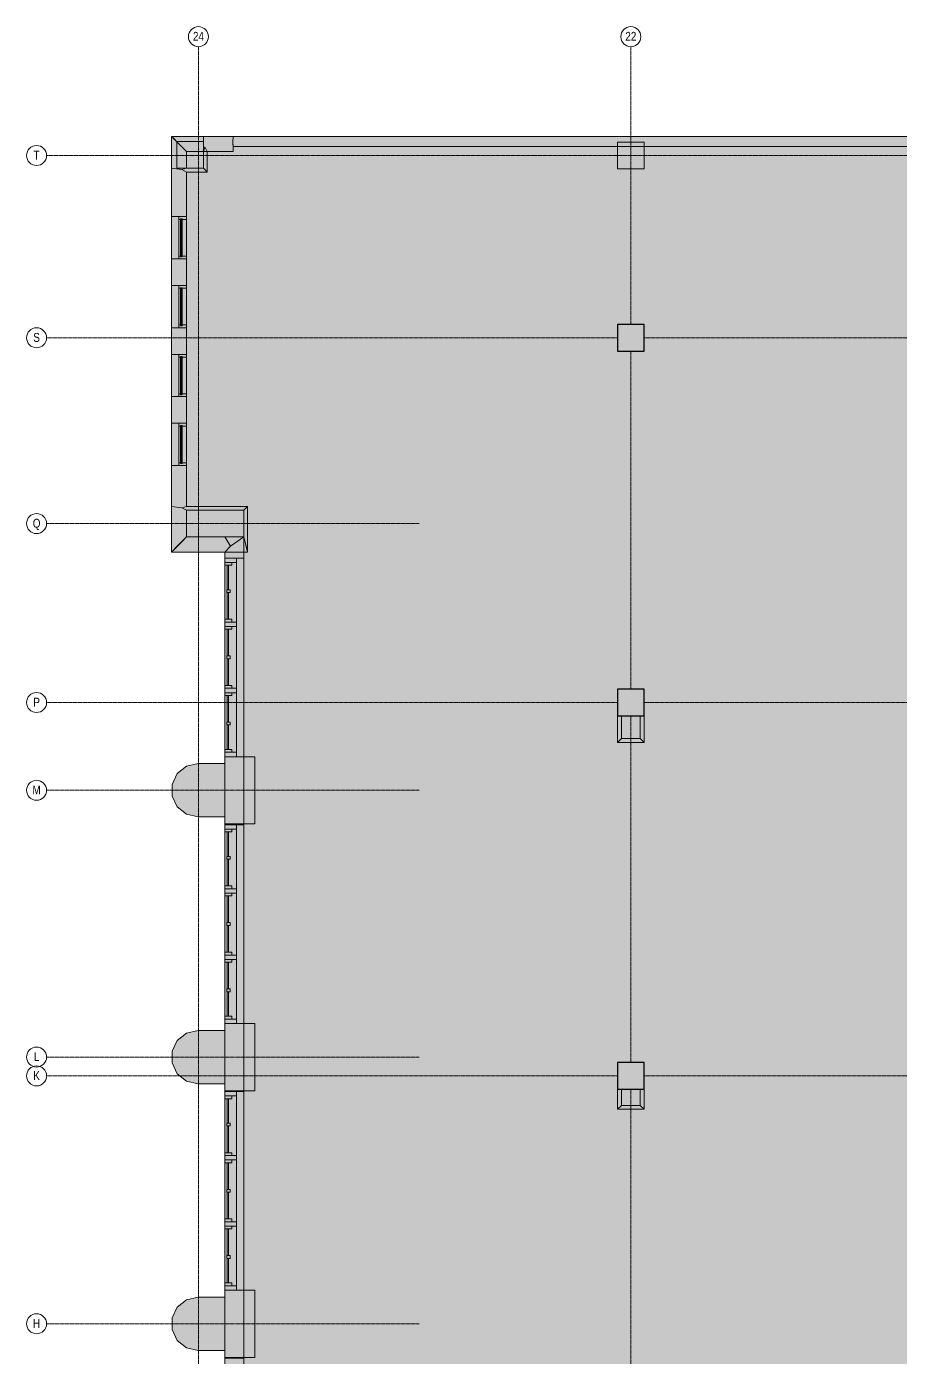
# Model space of a CAD drawing. Header units: inches. Extents: x -3744 to 107, y 238 to 2359.
# Drawn here: x -3744 to -2957, y 1162 to 2359 of the extents above; entities that cross this region are included whole.
import ezdxf

# ---------------------------------------------------------------- set-up
doc = ezdxf.new("R2010")
doc.units = ezdxf.units.IN
doc.header["$MEASUREMENT"] = 0
doc.linetypes.add('IMPORT-CENTER2 _2_', pattern=[1.125, 0.75, -0.125, 0.125, -0.125])
for name, color, linetype, lineweight in [('A-Bldg-Patt', 7, 'Continuous', 9), ('A-DETL-GENF', 92, 'Continuous', 9), ('A-DETL-THIN', 151, 'Continuous', 9), ('A-Glaz-Bldg', 7, 'Continuous', 9), ('A-Grid', 7, 'IMPORT-CENTER2 _2_', 9), ('A-Grid-Iden', 7, 'Continuous', 9), ('A-Wall-Bldg', 7, 'Continuous', 9), ('A-WALL-PATT', 111, 'Continuous', 18), ('core model_dwg', 8, 'Continuous', 9), ('S-COLS', 52, 'Continuous', 18)]:
    doc.layers.add(name, color=color, linetype=linetype, lineweight=lineweight)
doc.styles.add('Arial', font='arial.ttf', dxfattribs={"width": 0.8, "height": 8})

# ---------------------------------------------------------------- blocks, each defined once
blk = doc.blocks.new('Concrete-Rectangular-Column - 24 x 24-6974123-Level 07 POWER _ SIGNAL')
at = {"layer": 'S-COLS', "lineweight": 9}
blk.add_hatch(color=7, dxfattribs=at).paths.add_polyline_path([(7, -12), (12, -12), (12, 12), (-12, 12), (-12, -12)], flags=0)
at = {"layer": 'S-COLS', "color": 8, "lineweight": 30}
for p, q in [((12, 12), (-12, 12)), ((-12, 12), (-12, -12)), ((12, -12), (12, 12)), ((-12, -12), (12, -12))]:
    blk.add_line(p, q, dxfattribs=at)
blk = doc.blocks.new('core model_dwg_24_SQ_COLUMN-6996769-Level 07 POWER _ SIGNAL')
at = {"layer": 'A-Bldg-Patt'}
blk.add_hatch(color=256, dxfattribs=at).paths.add_polyline_path([(-12, 12), (-12, -12), (12, -12), (12, 12), (3.2, 12)], flags=0)
at = {"layer": 'A-Wall-Bldg', "flags": 128}
blk.add_lwpolyline([(-12, -12), (12, -12), (12, 12), (-12, 12)], close=True, dxfattribs=at)
blk = doc.blocks.new('core model_dwg_1300 Eye - 5th Floor-6996771-Level 07 POWER _ SIGNAL')
at = {"layer": 'A-Bldg-Patt'}
for points in [[(-3565.3, 1899.9), (-3548.3, 1899.9), (-3548.3, 1923.9), (-3599.7, 1923.9), (-3599.7, 1899.9), (-3567, 1899.9)], [(-3565.3, 1641.6), (-3538.3, 1641.6), (-3538.3, 1702.1), (-3565.3, 1702.1), (-3565.3, 1695.9), (-3589.3, 1695.9), (-3599.7, 1693.5), (-3608.1, 1686.9), (-3612.7, 1677.2), (-3612.7, 1666.6), (-3608.1, 1656.9), (-3599.7, 1650.3), (-3589.3, 1647.9), (-3565.3, 1647.9)], [(-3538.3, 1401.6), (-3538.3, 1462.1), (-3565.3, 1462.1), (-3565.3, 1455.9), (-3589.3, 1455.9), (-3599.7, 1453.5), (-3608.1, 1446.9), (-3612.7, 1437.2), (-3612.7, 1426.6), (-3608.1, 1416.9), (-3599.7, 1410.3), (-3589.3, 1407.9), (-3565.3, 1407.9), (-3565.3, 1401.6), (-3562.2, 1401.6)], [(-3562.2, 1161.6), (-3538.3, 1161.6), (-3538.3, 1222.1), (-3565.3, 1222.1), (-3565.3, 1215.9), (-3589.3, 1215.9), (-3599.7, 1213.5), (-3608.1, 1206.9), (-3612.7, 1197.2), (-3612.7, 1186.6), (-3608.1, 1176.9), (-3599.7, 1170.3), (-3589.3, 1167.9), (-3565.3, 1167.9), (-3565.3, 1161.6)]]:
    blk.add_hatch(color=256, dxfattribs=at).paths.add_polyline_path(points, flags=0)
at = {"layer": 'A-Glaz-Bldg'}
for p, q in [((-3613.3, 2188.1), (-3613.3, 2150.1)), ((-3604.8, 2186.1), (-3604.8, 2151.8)), ((-3604, 2186.1), (-3604, 2151.8)), ((-3599.7, 2188.1), (-3599.7, 2150.1)), ((-3599.7, 2185.6), (-3599.7, 2152.6)), ((-3613.3, 2126.1), (-3613.3, 2088.1)), ((-3604.8, 2124.1), (-3604.8, 2089.8)), ((-3604, 2124.1), (-3604, 2089.8)), ((-3599.7, 2126.1), (-3599.7, 2088.1)), ((-3599.7, 2123.6), (-3599.7, 2090.6)), ((-3613.3, 2064.1), (-3613.3, 2026.1)), ((-3604.8, 2062.1), (-3604.8, 2027.8)), ((-3604, 2062.1), (-3604, 2027.8)), ((-3599.7, 2064.1), (-3599.7, 2026.1)), ((-3599.7, 2061.6), (-3599.7, 2028.6)), ((-3613.3, 2002.1), (-3613.3, 1964.1)), ((-3604.8, 2000.1), (-3604.8, 1965.8)), ((-3604, 2000.1), (-3604, 1965.8)), ((-3599.7, 2002.1), (-3599.7, 1964.1)), ((-3599.7, 1999.6), (-3599.7, 1966.6)), ((-3565.3, 1880.9), (-3565.3, 1702.1)), ((-3548.3, 1880.9), (-3548.3, 1702.1)), ((-3565.3, 1640.9), (-3565.3, 1462.1)), ((-3548.3, 1640.9), (-3548.3, 1462.1)), ((-3565.3, 1400.9), (-3565.3, 1222.1)), ((-3548.3, 1400.9), (-3548.3, 1222.1))]:
    blk.add_line(p, q, dxfattribs=at)
at = {"layer": 'A-Glaz-Bldg', "flags": 128}
for points in [[(-3605.2, 2185.6), (-3606.7, 2185.6), (-3606.7, 2188.1), (-3599.7, 2188.1), (-3599.7, 2185.6), (-3603.7, 2185.6)], [(-3606.7, 2185.6), (-3606.7, 2152.6), (-3605.2, 2152.6)], [(-3606.7, 2152.6), (-3606.7, 2150.1), (-3599.7, 2150.1), (-3599.7, 2152.6), (-3603.7, 2152.6)], [(-3605.2, 2123.6), (-3606.7, 2123.6), (-3606.7, 2126.1), (-3599.7, 2126.1), (-3599.7, 2123.6), (-3603.7, 2123.6)], [(-3606.7, 2123.6), (-3606.7, 2090.6), (-3605.2, 2090.6)], [(-3606.7, 2090.6), (-3606.7, 2088.1), (-3599.7, 2088.1), (-3599.7, 2090.6), (-3603.7, 2090.6)], [(-3605.2, 2061.6), (-3606.7, 2061.6), (-3606.7, 2064.1), (-3599.7, 2064.1), (-3599.7, 2061.6), (-3603.7, 2061.6)], [(-3606.7, 2061.6), (-3606.7, 2028.6), (-3605.2, 2028.6)], [(-3606.7, 2028.6), (-3606.7, 2026.1), (-3599.7, 2026.1), (-3599.7, 2028.6), (-3603.7, 2028.6)], [(-3605.2, 1999.6), (-3606.7, 1999.6), (-3606.7, 2002.1), (-3599.7, 2002.1), (-3599.7, 1999.6), (-3603.7, 1999.6)], [(-3606.7, 1999.6), (-3606.7, 1966.6), (-3605.2, 1966.6)], [(-3606.7, 1966.6), (-3606.7, 1964.1), (-3599.7, 1964.1), (-3599.7, 1966.6), (-3603.7, 1966.6)]]:
    blk.add_lwpolyline(points, dxfattribs=at)
for points in [[(-3603.7, 2186.1), (-3603.7, 2151.8), (-3605.2, 2151.8), (-3605.2, 2186.1)], [(-3603.7, 2124.1), (-3603.7, 2089.8), (-3605.2, 2089.8), (-3605.2, 2124.1)], [(-3603.7, 2062.1), (-3603.7, 2027.8), (-3605.2, 2027.8), (-3605.2, 2062.1)], [(-3603.7, 2000.1), (-3603.7, 1965.8), (-3605.2, 1965.8), (-3605.2, 2000.1)], [(-3565.3, 1880.9), (-3565.3, 1876.9), (-3554.8, 1876.9), (-3554.8, 1880.9)], [(-3565.3, 1876.9), (-3565.3, 1874.4), (-3558.8, 1874.4), (-3558.8, 1876.9)], [(-3565.3, 1825.8), (-3565.3, 1874.4), (-3565.3, 1825.8), (-3558.8, 1825.8), (-3558.8, 1823.3), (-3565.3, 1823.3), (-3565.3, 1819.3), (-3554.8, 1819.3), (-3554.8, 1823.3), (-3565.3, 1823.3)], [(-3563, 1874.4), (-3563, 1852.4), (-3562, 1852.4), (-3562, 1874.4)], [(-3554.8, 1876.9), (-3554.8, 1823.3)], [(-3563.5, 1852.4), (-3563.5, 1849.9), (-3560.5, 1849.9), (-3560.5, 1852.4)], [(-3563, 1849.9), (-3563, 1825.8), (-3562, 1825.8), (-3562, 1849.9)], [(-3565.3, 1819.3), (-3565.3, 1816.8), (-3558.8, 1816.8), (-3558.8, 1819.3)], [(-3565.3, 1766.2), (-3565.3, 1816.8), (-3565.3, 1766.2), (-3558.8, 1766.2), (-3558.8, 1763.7), (-3565.3, 1763.7), (-3565.3, 1759.7), (-3554.8, 1759.7), (-3554.8, 1763.7), (-3565.3, 1763.7)], [(-3563, 1816.8), (-3563, 1792.8), (-3562, 1792.8), (-3562, 1816.8)], [(-3554.8, 1819.3), (-3554.8, 1763.7)], [(-3563.5, 1792.8), (-3563.5, 1790.3), (-3560.5, 1790.3), (-3560.5, 1792.8)], [(-3563, 1790.3), (-3563, 1766.2), (-3562, 1766.2), (-3562, 1790.3)], [(-3565.3, 1759.7), (-3565.3, 1757.2), (-3558.8, 1757.2), (-3558.8, 1759.7)], [(-3565.3, 1708.6), (-3565.3, 1757.2), (-3565.3, 1708.6), (-3558.8, 1708.6), (-3558.8, 1706.1), (-3565.3, 1706.1), (-3565.3, 1702.1), (-3554.8, 1702.1), (-3554.8, 1706.1), (-3565.3, 1706.1)], [(-3563, 1757.2), (-3563, 1733.2), (-3562, 1733.2), (-3562, 1757.2)], [(-3554.8, 1759.7), (-3554.8, 1706.1)], [(-3563.5, 1733.2), (-3563.5, 1730.7), (-3560.5, 1730.7), (-3560.5, 1733.2)], [(-3563, 1730.7), (-3563, 1708.6), (-3562, 1708.6), (-3562, 1730.7)], [(-3565.3, 1640.9), (-3565.3, 1636.9), (-3554.8, 1636.9), (-3554.8, 1640.9)], [(-3565.3, 1636.9), (-3565.3, 1634.4), (-3558.8, 1634.4), (-3558.8, 1636.9)], [(-3565.3, 1585.8), (-3558.8, 1585.8), (-3558.8, 1583.3), (-3565.3, 1583.3), (-3565.3, 1579.3), (-3554.8, 1579.3), (-3554.8, 1583.3), (-3565.3, 1583.3), (-3565.3, 1585.8), (-3565.3, 1634.4)], [(-3563, 1634.4), (-3563, 1612.4), (-3562, 1612.4), (-3562, 1634.4)], [(-3554.8, 1636.9), (-3554.8, 1583.3)], [(-3563.5, 1612.4), (-3563.5, 1609.9), (-3560.5, 1609.9), (-3560.5, 1612.4)], [(-3563, 1609.9), (-3563, 1585.8), (-3562, 1585.8), (-3562, 1609.9)], [(-3565.3, 1579.3), (-3565.3, 1576.8), (-3558.8, 1576.8), (-3558.8, 1579.3)], [(-3565.3, 1526.2), (-3565.3, 1576.8), (-3565.3, 1526.2), (-3558.8, 1526.2), (-3558.8, 1523.7), (-3565.3, 1523.7), (-3565.3, 1519.7), (-3554.8, 1519.7), (-3554.8, 1523.7), (-3565.3, 1523.7)], [(-3563, 1576.8), (-3563, 1552.8), (-3562, 1552.8), (-3562, 1576.8)], [(-3554.8, 1579.3), (-3554.8, 1523.7)], [(-3563.5, 1552.8), (-3563.5, 1550.3), (-3560.5, 1550.3), (-3560.5, 1552.8)], [(-3563, 1550.3), (-3563, 1526.2), (-3562, 1526.2), (-3562, 1550.3)], [(-3565.3, 1519.7), (-3565.3, 1517.2), (-3558.8, 1517.2), (-3558.8, 1519.7)], [(-3565.3, 1468.6), (-3565.3, 1517.2), (-3565.3, 1468.6), (-3558.8, 1468.6), (-3558.8, 1466.1), (-3565.3, 1466.1), (-3565.3, 1462.1), (-3554.8, 1462.1), (-3554.8, 1466.1), (-3565.3, 1466.1)], [(-3563, 1517.2), (-3563, 1493.2), (-3562, 1493.2), (-3562, 1517.2)], [(-3554.8, 1519.7), (-3554.8, 1466.1)], [(-3563.5, 1493.2), (-3563.5, 1490.7), (-3560.5, 1490.7), (-3560.5, 1493.2)], [(-3563, 1490.7), (-3563, 1468.6), (-3562, 1468.6), (-3562, 1490.7)], [(-3565.3, 1400.9), (-3565.3, 1396.9), (-3554.8, 1396.9), (-3554.8, 1400.9)], [(-3565.3, 1396.9), (-3565.3, 1394.4), (-3558.8, 1394.4), (-3558.8, 1396.9)], [(-3565.3, 1345.8), (-3558.8, 1345.8), (-3558.8, 1343.3), (-3565.3, 1343.3), (-3565.3, 1339.3), (-3554.8, 1339.3), (-3554.8, 1343.3), (-3565.3, 1343.3), (-3565.3, 1345.8), (-3565.3, 1394.4)], [(-3563, 1394.4), (-3563, 1372.4), (-3562, 1372.4), (-3562, 1394.4)], [(-3554.8, 1396.9), (-3554.8, 1343.3)], [(-3563.5, 1372.4), (-3563.5, 1369.9), (-3560.5, 1369.9), (-3560.5, 1372.4)], [(-3563, 1369.9), (-3563, 1345.8), (-3562, 1345.8), (-3562, 1369.9)], [(-3565.3, 1339.3), (-3565.3, 1336.8), (-3558.8, 1336.8), (-3558.8, 1339.3)], [(-3565.3, 1286.2), (-3565.3, 1336.8), (-3565.3, 1286.2), (-3558.8, 1286.2), (-3558.8, 1283.7), (-3565.3, 1283.7), (-3565.3, 1279.7), (-3554.8, 1279.7), (-3554.8, 1283.7), (-3565.3, 1283.7)], [(-3563, 1336.8), (-3563, 1312.8), (-3562, 1312.8), (-3562, 1336.8)], [(-3554.8, 1339.3), (-3554.8, 1283.7)], [(-3563.5, 1312.8), (-3563.5, 1310.3), (-3560.5, 1310.3), (-3560.5, 1312.8)], [(-3563, 1310.3), (-3563, 1286.2), (-3562, 1286.2), (-3562, 1310.3)], [(-3565.3, 1279.7), (-3565.3, 1277.2), (-3558.8, 1277.2), (-3558.8, 1279.7)], [(-3565.3, 1228.6), (-3565.3, 1277.2), (-3565.3, 1228.6), (-3558.8, 1228.6), (-3558.8, 1226.1), (-3565.3, 1226.1), (-3565.3, 1222.1), (-3554.8, 1222.1), (-3554.8, 1226.1), (-3565.3, 1226.1)], [(-3563, 1277.2), (-3563, 1253.2), (-3562, 1253.2), (-3562, 1277.2)], [(-3554.8, 1279.7), (-3554.8, 1226.1)], [(-3563.5, 1253.2), (-3563.5, 1250.7), (-3560.5, 1250.7), (-3560.5, 1253.2)], [(-3563, 1250.7), (-3563, 1228.6), (-3562, 1228.6), (-3562, 1250.7)]]:
    blk.add_lwpolyline(points, close=True, dxfattribs=at)
at = {"layer": 'A-Grid'}
for p, q in [((-3589, 255.7), (-3589, 2341)), ((-3200, 2091.1), (-3200, 2341)), ((89.4, 2243.1), (-3725.6, 2243.1)), ((-3212, 2079.1), (-3725.6, 2079.1)), ((-2889.7, 2079.1), (-3188, 2079.1)), ((-3200, 1762.9), (-3200, 2067.1)), ((-3390.5, 1911.9), (-3725.6, 1911.9)), ((-3212, 1750.9), (-3725.6, 1750.9)), ((-2877.7, 1750.9), (-3188, 1750.9)), ((-3200, 1426.9), (-3200, 1738.9)), ((-3390.5, 1671.9), (-3725.6, 1671.9)), ((-3390.5, 1431.9), (-3725.6, 1431.9)), ((-3212, 1414.9), (-3725.6, 1414.9)), ((-2842.7, 1414.9), (-3188, 1414.9)), ((-3200, 1042.9), (-3200, 1402.9)), ((-3390.5, 1191.9), (-3725.6, 1191.9))]:
    blk.add_line(p, q, dxfattribs=at)
at = {"layer": 'A-Grid-Iden'}
for centre in [(-3589, 2350), (-3200, 2350), (-3734.6, 2243.1), (-3734.6, 2079.1), (-3734.6, 1911.9), (-3734.6, 1750.9), (-3734.6, 1671.9), (-3734.6, 1431.9), (-3734.6, 1414.9), (-3734.6, 1191.9)]:
    blk.add_circle(centre, 9, dxfattribs=at)
at = {"layer": 'A-Wall-Bldg'}
for p, q in [((-3548.3, 1880.9), (-3548.3, 737.5)), ((-3212, 1738.9), (-3212, 1714.9)), ((-3565.3, 1695.9), (-3565.3, 1702.1)), ((-3589.3, 1695.9), (-3599.7, 1693.5)), ((-3589.3, 1695.9), (-3565.3, 1695.9)), ((-3599.7, 1650.3), (-3608.1, 1656.9)), ((-3612.7, 1426.6), (-3612.7, 1437.2)), ((-3612.7, 1426.6), (-3608.1, 1416.9)), ((-3608.1, 1416.9), (-3612.7, 1426.6)), ((-3608.1, 1416.9), (-3599.7, 1410.3)), ((-3599.7, 1410.3), (-3589.3, 1407.9)), ((-3589.3, 1407.9), (-3565.3, 1407.9)), ((-3565.3, 1407.9), (-3565.3, 1401.6)), ((-3565.3, 1401.6), (-3565.3, 1407.9)), ((-3538.3, 1401.6), (-3565.3, 1401.6)), ((-3212, 1402.9), (-3212, 1384.9)), ((-3612.7, 1186.6), (-3612.7, 1197.2)), ((-3612.7, 1186.6), (-3608.1, 1176.9)), ((-3608.1, 1176.9), (-3612.7, 1186.6)), ((-3608.1, 1176.9), (-3599.7, 1170.3)), ((-3599.7, 1170.3), (-3589.3, 1167.9)), ((-3589.3, 1167.9), (-3565.3, 1167.9)), ((-3565.3, 1167.9), (-3565.3, 1161.6)), ((-3565.3, 1161.6), (-3565.3, 1167.9))]:
    blk.add_line(p, q, dxfattribs=at)
at = {"layer": 'A-Wall-Bldg', "flags": 128}
for points in [[(-3613.3, 2260.2), (-3613.3, 2231.7), (-3613.3, 2188.1), (-3599.7, 2188.1), (-3599.7, 2228.2), (-3581, 2228.2), (-3581, 2246.6)], [(-2876.1, 2234.7), (-2889.8, 2234.7), (-2889.8, 2251.1), (-2876.1, 2251.1), (-2876.1, 2234.7), (-2876.1, 2224.7), (-2860.1, 2224.7), (-2860.1, 2234.7), (-2860.1, 2260.2), (-2889.8, 2260.2), (-3557.6, 2260.2), (-3584.5, 2260.2), (-3613, 2260.2)], [(-3584.5, 2246.6), (-3584.5, 2231.7), (-3599.7, 2231.7), (-3599.7, 2246.6), (-3584.5, 2246.6), (-3557.6, 2246.6), (-3557.6, 2251.1), (-2893.3, 2251.1), (-2893.3, 2231.2), (-2876.1, 2231.2)], [(-3565.3, 1899.9), (-3548.3, 1899.9), (-3548.3, 1880.9), (-3565.3, 1880.9), (-3565.3, 1886.3), (-3544.8, 1886.3), (-3544.8, 1927.4), (-3599.7, 1927.4), (-3599.7, 1964.1), (-3613.3, 1964.1), (-3613.3, 1927.4), (-3613.3, 1886.3), (-3565.3, 1886.3)], [(-3212, 1714.9), (-3188, 1714.9), (-3188, 1738.9)], [(-3191.5, 1738.9), (-3191.5, 1718.4), (-3208.5, 1718.4), (-3208.5, 1738.9)], [(-3538.3, 1641.6), (-3538.3, 1702.1), (-3565.3, 1702.1)], [(-3599.7, 1693.5), (-3608.1, 1686.9), (-3612.7, 1677.2)], [(-3612.7, 1677.2), (-3612.7, 1666.6), (-3608.1, 1656.9)], [(-3599.7, 1650.3), (-3589.3, 1647.9), (-3565.3, 1647.9)], [(-3565.3, 1647.9), (-3565.3, 1641.6), (-3538.3, 1641.6)], [(-3565.3, 1462.1), (-3565.3, 1455.9), (-3589.3, 1455.9)], [(-3538.3, 1462.1), (-3538.3, 1401.6), (-3565.3, 1401.6)], [(-3565.3, 1455.9), (-3565.3, 1462.1), (-3538.3, 1462.1)], [(-3538.3, 1401.6), (-3538.3, 1462.1), (-3565.3, 1462.1)], [(-3589.3, 1455.9), (-3599.7, 1453.5), (-3608.1, 1446.9), (-3612.7, 1437.2)], [(-3608.1, 1446.9), (-3599.7, 1453.5), (-3589.3, 1455.9), (-3565.3, 1455.9)], [(-3612.7, 1426.6), (-3612.7, 1437.2), (-3608.1, 1446.9)], [(-3565.3, 1407.9), (-3589.3, 1407.9), (-3599.7, 1410.3), (-3608.1, 1416.9)], [(-3212, 1384.9), (-3188, 1384.9), (-3188, 1402.9)], [(-3191.5, 1402.9), (-3191.5, 1388.4), (-3208.5, 1388.4), (-3208.5, 1402.9)], [(-3565.3, 1222.1), (-3565.3, 1215.9), (-3589.3, 1215.9)], [(-3538.3, 1222.1), (-3538.3, 1161.6), (-3565.3, 1161.6)], [(-3565.3, 1215.9), (-3565.3, 1222.1), (-3538.3, 1222.1)], [(-3538.3, 1161.6), (-3538.3, 1222.1), (-3565.3, 1222.1)], [(-3589.3, 1215.9), (-3599.7, 1213.5), (-3608.1, 1206.9), (-3612.7, 1197.2)], [(-3608.1, 1206.9), (-3599.7, 1213.5), (-3589.3, 1215.9), (-3565.3, 1215.9)], [(-3612.7, 1186.6), (-3612.7, 1197.2), (-3608.1, 1206.9)], [(-3565.3, 1167.9), (-3589.3, 1167.9), (-3599.7, 1170.3), (-3608.1, 1176.9)]]:
    blk.add_lwpolyline(points, dxfattribs=at)
for points in [[(-3599.7, 2150.1), (-3613.3, 2150.1), (-3613.3, 2126.1), (-3599.7, 2126.1)], [(-3599.7, 2088.1), (-3613.3, 2088.1), (-3613.3, 2064.1), (-3599.7, 2064.1)], [(-3599.7, 2026.1), (-3613.3, 2026.1), (-3613.3, 2002.1), (-3599.7, 2002.1)], [(-3599.7, 1923.9), (-3548.3, 1923.9), (-3548.3, 1899.9), (-3599.7, 1899.9)], [(-3548.3, 1899.9), (-3548.3, 1923.9), (-3599.7, 1923.9), (-3599.7, 1899.9)], [(-3538.3, 1702.1), (-3538.3, 1641.6), (-3565.3, 1641.6), (-3565.3, 1647.9), (-3589.3, 1647.9), (-3599.7, 1650.3), (-3608.1, 1656.9), (-3612.7, 1666.6), (-3612.7, 1677.2), (-3608.1, 1686.9), (-3599.7, 1693.5), (-3589.3, 1695.9), (-3565.3, 1695.9), (-3565.3, 1702.1)], [(-3548.3, 1702.1), (-3565.3, 1702.1), (-3565.3, 1640.9), (-3548.3, 1640.9)], [(-3548.3, 1462.1), (-3565.3, 1462.1), (-3565.3, 1400.9), (-3548.3, 1400.9)], [(-3548.3, 1222.1), (-3565.3, 1222.1), (-3565.3, 1160.9), (-3548.3, 1160.9)]]:
    blk.add_lwpolyline(points, close=True, dxfattribs=at)
at = {"layer": 'A-WALL-PATT', "color": 7, "lineweight": 9}
for p, q in [((-3613.3, 2150.1), (-3599.7, 2150.1)), ((-3599.7, 2126.1), (-3613.3, 2126.1)), ((-3613.3, 2088.1), (-3599.7, 2088.1)), ((-3599.7, 2064.1), (-3613.3, 2064.1)), ((-3613.3, 2026.1), (-3599.7, 2026.1)), ((-3599.7, 2002.1), (-3613.3, 2002.1)), ((-3565.3, 1702.1), (-3548.3, 1702.1)), ((-3548.3, 1640.9), (-3565.3, 1640.9)), ((-3565.3, 1462.1), (-3548.3, 1462.1)), ((-3548.3, 1400.9), (-3565.3, 1400.9)), ((-3565.3, 1222.1), (-3548.3, 1222.1))]:
    blk.add_line(p, q, dxfattribs=at)
at = {"layer": 'A-WALL-PATT', "color": 7, "lineweight": 9, "flags": 128}
for points in [[(-3613.3, 2260.2), (-3606.1, 2252.9), (-3603.9, 2250.8), (-3599.7, 2246.6), (-3606.1, 2252.9), (-3613, 2260.2)], [(-3557.6, 2251.1), (-3557.9, 2253.8), (-3558.1, 2255.2), (-3557.6, 2260.2), (-3558.1, 2255.2), (-3557.6, 2251.1), (-3557.6, 2246.6)], [(-3584.5, 2246.6), (-3583.3, 2250.8), (-3581, 2246.6)], [(-3599.7, 2188.1), (-3603.9, 2188.1), (-3613.3, 2188.1)], [(-3613.3, 1964.1), (-3603.9, 1964.1), (-3599.7, 1964.1)], [(-3565.3, 1886.3), (-3560.2, 1891.5), (-3548.3, 1899.9), (-3560.2, 1891.5), (-3565.3, 1886.3), (-3560.2, 1891.5), (-3565.3, 1899.9)], [(-3548.3, 1880.9), (-3560.2, 1880.9), (-3565.3, 1880.9)]]:
    blk.add_lwpolyline(points, dxfattribs=at)
for points in [[(-3584.5, 2252.9), (-3584.5, 2246.6), (-3584.5, 2251.1), (-3584.5, 2255.2), (-3584.5, 2260.2)], [(-3603.9, 2230.5), (-3599.7, 2228.2), (-3603.9, 2230.5), (-3599.7, 2231.7), (-3603.9, 2230.5), (-3606.1, 2230.8), (-3613.3, 2231.7)], [(-3583.3, 2230.5), (-3581, 2228.2), (-3583.3, 2230.5), (-3584.5, 2231.7)], [(-3603.9, 1926.2), (-3599.7, 1923.9), (-3603.9, 1926.2), (-3599.7, 1927.4), (-3603.9, 1926.2), (-3613.3, 1927.4)], [(-3546, 1926.2), (-3548.3, 1923.9), (-3544.8, 1927.4)], [(-3613.3, 1886.3), (-3608.1, 1891.5), (-3599.7, 1899.9), (-3603.9, 1895.6)], [(-3548.3, 1899.9), (-3546.1, 1891.5), (-3544.8, 1886.3)], [(-3212, 1714.9), (-3208.5, 1718.4)], [(-3188, 1714.9), (-3191.5, 1718.4)], [(-3212, 1384.9), (-3208.5, 1388.4)], [(-3188, 1384.9), (-3191.5, 1388.4)]]:
    blk.add_lwpolyline(points, close=True, dxfattribs=at)
for p, rotation in [((-3596.5, 2243.7), 180), ((-3200, 2243.2), 90)]:
    blk.add_blockref('core model_dwg_24_SQ_COLUMN-6996769-Level 07 POWER _ SIGNAL', p, dxfattribs=dict(rotation=rotation))
at = {"layer": 'A-Grid-Iden', "char_height": 8, "attachment_point": 2, "line_spacing_factor": 0.941778, "style": 'Arial'}
for s, insert, width in [('24', (-3589, 2354.3), 11.753), ('22', (-3200, 2354.3), 11.753), ('T', (-3734.6, 2247.4), 6.464), ('S', (-3734.6, 2083.4), 7.052), ('Q', (-3734.6, 1916.2), 8.227), ('P', (-3734.6, 1755.2), 7.052), ('M', (-3734.6, 1676.2), 8.814), ('L', (-3734.6, 1436.2), 5.876), ('K', (-3734.6, 1419.2), 7.052), ('H', (-3734.6, 1196.2), 7.639)]:
    blk.add_mtext(s, dxfattribs=dict(at, insert=insert, width=width))
blk = doc.blocks.new('core model_dwg-6996768-Level 07 POWER _ SIGNAL')
blk.add_blockref('core model_dwg_1300 Eye - 5th Floor-6996771-Level 07 POWER _ SIGNAL', (0, 0))

msp = doc.modelspace()

# ---------------------------------------------------------------- hatches: boundary and pattern name
at = {"layer": 'A-DETL-GENF'}
h = msp.add_hatch(color=9, dxfattribs=at)
h.paths.add_polyline_path([(17.5, 364.9), (17.5, 682.1), (1.5, 682.1), (1.5, 699.9), (-11.1, 699.9), (-11.1, 723.9), (1.5, 723.9), (1.5, 741.7), (17.5, 741.7), (17.5, 1043.7), (-295.1, 1043.7), (-295.1, 1026.6), (-295.2, 1026.2), (-295.6, 1026.1), (-336.6, 1026.1), (-336.6, 1010.6), (-367.4, 1010.6), (-367.4, 1041.6), (-352.1, 1041.6), (-352.1, 1083.1), (-334.5, 1083.1), (-334.5, 1325.1), (-350.5, 1325.1), (-350.5, 1342.9), (-363.1, 1342.9), (-363.1, 1366.9), (-350.5, 1366.9), (-350.5, 1384.7), (-334.5, 1384.7), (-334.5, 1685.1), (-350.5, 1685.1), (-350.5, 1702.9), (-363.1, 1702.9), (-363.1, 1726.9), (-350.5, 1726.9), (-350.5, 1744.7), (-334.5, 1744.7), (-334.5, 2045.1), (-350.5, 2045.1), (-350.5, 2067.1), (-364.1, 2067.1), (-364.1, 2080.7), (-387.5, 2080.7), (-387.5, 2096.7), (-687.9, 2096.7), (-687.9, 2080.7), (-705.7, 2080.7), (-705.7, 2068.1), (-729.7, 2068.1), (-729.7, 2080.7), (-747.5, 2080.7), (-747.5, 2096.7), (-1047.9, 2096.7), (-1047.9, 2080.7), (-1065.7, 2080.7), (-1065.7, 2068.1), (-1089.7, 2068.1), (-1089.7, 2080.7), (-1107.5, 2080.7), (-1107.5, 2096.7), (-1414.5, 2096.7), (-1414.5, 2080.7), (-1437.9, 2080.7), (-1437.9, 2061.1), (-1467.5, 2061.1), (-1467.5, 1854.9), (-2127.9, 1854.9), (-2127.9, 2061.1), (-2157.5, 2061.1), (-2157.5, 2080.7), (-2181, 2080.7), (-2181, 2096.7), (-2487.9, 2096.7), (-2487.9, 2080.7), (-2505.7, 2080.7), (-2505.7, 2068.1), (-2529.7, 2068.1), (-2529.7, 2080.7), (-2547.5, 2080.7), (-2547.5, 2096.7), (-2860.1, 2096.7), (-2860.1, 2260.2), (-3613.3, 2260.2), (-3613.3, 1886.3), (-3565.3, 1886.3), (-3565.3, 1702.1), (-3538.3, 1702.1), (-3538.3, 1641.6), (-3565.3, 1641.6), (-3565.3, 1462.1), (-3538.3, 1462.1), (-3538.3, 1401.6), (-3565.3, 1401.6), (-3565.3, 1222.1), (-3538.3, 1222.1), (-3538.3, 1161.6), (-3565.3, 1161.6), (-3565.3, 982.1), (-3538.3, 982.1), (-3538.3, 921.6), (-3565.3, 921.6), (-3565.3, 737.5), (-3613.3, 737.5), (-3613.3, 364.9), (-3212.1, 364.9), (-3212.1, 412.9), (-3028, 412.9), (-3028, 439.9), (-2967.5, 439.9), (-2967.5, 412.9), (-2788, 412.9), (-2788, 439.9), (-2727.5, 439.9), (-2727.5, 412.9), (-2548, 412.9), (-2548, 439.9), (-2487.5, 439.9), (-2487.5, 412.9), (-2308, 412.9), (-2308, 439.9), (-2247.5, 439.9), (-2247.5, 412.9), (-2068, 412.9), (-2068, 439.9), (-2007.5, 439.9), (-2007.5, 412.9), (-1828, 412.9), (-1828, 439.9), (-1767.5, 439.9), (-1767.5, 412.9), (-1588, 412.9), (-1588, 439.9), (-1527.5, 439.9), (-1527.5, 412.9), (-1348, 412.9), (-1348, 439.9), (-1287.5, 439.9), (-1287.5, 412.9), (-1108, 412.9), (-1108, 439.9), (-1047.5, 439.9), (-1047.5, 412.9), (-868, 412.9), (-868, 439.9), (-807.5, 439.9), (-807.5, 412.9), (-628, 412.9), (-628, 439.9), (-567.5, 439.9), (-567.5, 412.9), (-383.3, 412.9), (-383.3, 364.9), (13, 364.9)], flags=0)
h.paths.add_polyline_path([(-3608.8, 369.4), (-3608.8, 393.4), (-3584.8, 393.4), (-3584.8, 369.4)], flags=0)
h.paths.add_polyline_path([(-11, 376.3), (-11, 400.3), (13, 400.3), (13, 376.3)], flags=0)
h.paths.add_polyline_path([(-345.7, 378.5), (-369.7, 378.5), (-369.7, 429.9), (-345.7, 429.9), (-345.7, 400.3)], flags=0)
h.paths.add_polyline_path([(-3249.7, 378.5), (-3249.7, 429.9), (-3225.7, 429.9), (-3225.7, 378.5)], flags=0)
h.paths.add_polyline_path([(-3565.3, 699.9), (-3599.7, 699.9), (-3599.7, 723.9), (-3548.3, 723.9), (-3548.3, 699.9)], flags=0)
h.paths.add_polyline_path([(-369.7, 778.9), (-369.7, 802.9), (-345.7, 802.9), (-345.7, 778.9), (-355, 778.9)], flags=0)
h.paths.add_polyline_path([(-741.7, 778.9), (-741.7, 802.9), (-717.7, 802.9), (-717.7, 778.9)], flags=0)
h.paths.add_polyline_path([(-1069.7, 778.9), (-1077.7, 778.9), (-1077.7, 802.9), (-1053.7, 802.9), (-1053.7, 778.9)], flags=0)
h.paths.add_polyline_path([(-1297.7, 778.9), (-1321.7, 778.9), (-1321.7, 802.9), (-1297.7, 802.9)], flags=0)
h.paths.add_polyline_path([(-1569.7, 778.9), (-1569.7, 802.9), (-1545.7, 802.9), (-1545.7, 778.9)], flags=0)
h.paths.add_polyline_path([(-1785.7, 778.9), (-1809.7, 778.9), (-1809.7, 802.9), (-1785.7, 802.9)], flags=0)
h.paths.add_polyline_path([(-2025.7, 778.9), (-2049.7, 778.9), (-2049.7, 802.9), (-2025.7, 802.9)], flags=0)
h.paths.add_polyline_path([(-2297.7, 778.9), (-2297.7, 802.9), (-2273.7, 802.9), (-2273.7, 778.9)], flags=0)
h.paths.add_polyline_path([(-2541.7, 778.9), (-2541.7, 802.9), (-2517.7, 802.9), (-2517.7, 778.9), (-2529.7, 778.9)], flags=0)
h.paths.add_polyline_path([(-2853.7, 778.9), (-2877.7, 778.9), (-2877.7, 802.9), (-2853.7, 802.9)], flags=0)
h.paths.add_polyline_path([(-3188, 778.9), (-3212, 778.9), (-3212, 802.9), (-3188, 802.9)], flags=0)
h.paths.add_polyline_path([(-2736.2, 941.4), (-2877.7, 941.4), (-2877.7, 1015.3), (-2878.5, 1015.3), (-2878.5, 1016.8), (-2877, 1016.8), (-2877, 1017.3), (-2875.5, 1017.3), (-2875.5, 1016.8), (-2873.5, 1016.8), (-2873.5, 1015.3), (-2874.2, 1015.3), (-2874.2, 1012.9), (-2850.2, 1012.9), (-2850.2, 988.9), (-2874.2, 988.9), (-2874.2, 944.9), (-2748.2, 944.9), (-2748.2, 1072.9), (-2874.2, 1072.9), (-2874.2, 1054.5), (-2873.5, 1054.5), (-2873.5, 1053), (-2875.5, 1053), (-2875.5, 1052.5), (-2877, 1052.5), (-2877, 1053), (-2878.5, 1053), (-2878.5, 1054.5), (-2877.7, 1054.5), (-2877.7, 1080.9), (-2517.7, 1080.9), (-2517.7, 941.4), (-2541.7, 941.4)], flags=0)
h.paths.add_polyline_path([(-2732.4, 944.9), (-2529.7, 944.9), (-2529.7, 967.9), (-2532.5, 967.9), (-2532.5, 972.4), (-2736, 972.4), (-2736, 945.1), (-2736.2, 945.1), (-2736.2, 944.9)], flags=0)
h.paths.add_polyline_path([(-859.5, 945.1), (-859.5, 981.1), (-847.2, 981.1), (-847.2, 945.1), (-850.7, 945.1)], flags=0)
h.paths.add_polyline_path([(-1063, 967.9), (-1075.2, 967.9), (-1075.2, 1003.9), (-1063, 1003.9)], flags=0)
h.paths.add_polyline_path([(-2736, 975.9), (-2532.5, 975.9), (-2532.5, 1003.9), (-2529.7, 1003.9), (-2529.7, 1042.4), (-2532.5, 1042.4), (-2532.5, 1072.9), (-2736, 1072.9), (-2736, 1036.9), (-2736.2, 1036.9), (-2736.2, 981.1), (-2736, 981.1), (-2736, 976.5)], flags=0)
h.paths.add_polyline_path([(-745.2, 988.9), (-745.2, 1012.9), (-721.2, 1012.9), (-721.2, 988.9), (-741.7, 988.9)], flags=0)
h.paths.add_polyline_path([(-1321.7, 1012.9), (-1321.7, 1036.9), (-1297.7, 1036.9), (-1297.7, 1012.9)], flags=0)
h.paths.add_polyline_path([(-11, 1013.9), (-11, 1037.9), (13, 1037.9), (13, 1013.9), (-1.4, 1013.9)], flags=0)
h.paths.add_polyline_path([(-1545.7, 1018.9), (-1569.7, 1018.9), (-1569.7, 1042.9), (-1545.7, 1042.9), (-1545.7, 1036.9)], flags=0)
h.paths.add_polyline_path([(-3188, 1018.9), (-3212, 1018.9), (-3212, 1042.9), (-3188, 1042.9)], flags=0)
h.paths.add_polyline_path([(-1809.7, 1018.9), (-1809.7, 1042.9), (-1785.7, 1042.9), (-1785.7, 1018.9)], flags=0)
h.paths.add_polyline_path([(-2025.7, 1018.9), (-2049.7, 1018.9), (-2049.7, 1042.9), (-2025.7, 1042.9)], flags=0)
h.paths.add_polyline_path([(-2265.7, 1018.9), (-2289.7, 1018.9), (-2289.7, 1042.9), (-2265.7, 1042.9)], flags=0)
h.paths.add_polyline_path([(-859.5, 1036.9), (-859.5, 1072.9), (-847.2, 1072.9), (-847.2, 1036.9), (-850.7, 1036.9)], flags=0)
h.paths.add_polyline_path([(-1075.2, 1042.4), (-1075.2, 1078.4), (-1063, 1078.4), (-1063, 1042.4), (-1069.7, 1042.4)], flags=0)
h.paths.add_polyline_path([(-847.2, 1220.9), (-1077.7, 1220.9), (-1077.7, 1353.9), (-1078.5, 1353.9), (-1078.5, 1355.4), (-1077, 1355.4), (-1077, 1355.9), (-1075.5, 1355.9), (-1075.5, 1355.4), (-1069, 1355.4), (-1069, 1353.9), (-1069.7, 1353.9), (-1069.7, 1325.9), (-987.7, 1325.9), (-987.7, 1403.8), (-994.3, 1403.8), (-994.3, 1403.1), (-995.8, 1403.1), (-995.8, 1404.6), (-996.3, 1404.6), (-996.3, 1406.6), (-995.8, 1406.6), (-995.8, 1408.1), (-994.3, 1408.1), (-994.3, 1407.3), (-987.7, 1407.3), (-987.7, 1429.9), (-1051.2, 1429.9), (-1051.2, 1407.3), (-1045.7, 1407.3), (-1045.7, 1408.1), (-1044.2, 1408.1), (-1044.2, 1406.6), (-1043.7, 1406.6), (-1043.7, 1404.6), (-1044.2, 1404.6), (-1044.2, 1403.1), (-1045.7, 1403.1), (-1045.7, 1403.8), (-1069.7, 1403.8), (-1069.7, 1393.2), (-1069, 1393.2), (-1069, 1391.7), (-1075.5, 1391.7), (-1075.5, 1391.2), (-1077, 1391.2), (-1077, 1391.7), (-1078.5, 1391.7), (-1078.5, 1393.2), (-1077.7, 1393.2), (-1077.7, 1478.3), (-1078.5, 1478.3), (-1078.5, 1479.8), (-1072, 1479.8), (-1072, 1480.3), (-1070.5, 1480.3), (-1070.5, 1479.8), (-1069, 1479.8), (-1069, 1478.3), (-1069.7, 1478.3), (-1069.7, 1433.4), (-901.8, 1433.4), (-901.8, 1525.4), (-906, 1525.4), (-906, 1560.1), (-901.8, 1560.1), (-901.8, 1561.5), (-955.2, 1561.5), (-955.2, 1525.4), (-958.7, 1525.4), (-958.7, 1561.5), (-989.8, 1561.5), (-989.8, 1525.4), (-993.3, 1525.4), (-993.3, 1561.5), (-1069.7, 1561.5), (-1069.7, 1560.1), (-1063, 1560.1), (-1063, 1525.4), (-1069.7, 1525.4), (-1069.7, 1517.5), (-1069, 1517.5), (-1069, 1516), (-1070.5, 1516), (-1070.5, 1515.5), (-1072, 1515.5), (-1072, 1516), (-1078.5, 1516), (-1078.5, 1517.5), (-1077.7, 1517.5), (-1077.7, 1577.4), (-1078.1, 1577.4), (-1078.1, 1708.1), (-1077.7, 1708.1), (-1077.7, 1762.1), (-1069.7, 1762.1), (-1069.7, 1744.1), (-1063, 1744.1), (-1063, 1708.1), (-732.5, 1708.1), (-732.5, 1744.1), (-720.2, 1744.1), (-720.2, 1708.1), (-717.7, 1708.1), (-717.7, 1696.1), (-715, 1696.1), (-715, 1692.3), (-714.2, 1692.3), (-714.2, 1690.8), (-717.7, 1690.8), (-717.7, 1654.5), (-714.2, 1654.5), (-714.2, 1653), (-715, 1653), (-715, 1613.8), (-714.2, 1613.8), (-714.2, 1612.3), (-717.7, 1612.3), (-717.7, 1576), (-714.2, 1576), (-714.2, 1574.5), (-715, 1574.5), (-715, 1536.9), (-717.7, 1536.9), (-717.7, 1429.9), (-733.7, 1429.9), (-733.7, 1387.9), (-717.7, 1387.9), (-717.7, 1380.8), (-717, 1380.8), (-717, 1379.8), (-717.2, 1379.6), (-717, 1379.3), (-717.6, 1379.3), (-717.7, 1379.4), (-721.2, 1379.4), (-721.3, 1379.3), (-722, 1379.3), (-721.7, 1379.6), (-722, 1379.8), (-722, 1380.8), (-721.2, 1380.8), (-721.2, 1384.4), (-752.7, 1384.4), (-752.7, 1348.4), (-721.2, 1348.4), (-721.2, 1352.9), (-717.7, 1352.9), (-717.7, 1272.5), (-717, 1272.5), (-717, 1271), (-719, 1271), (-719, 1270.5), (-720.5, 1270.5), (-720.5, 1271), (-722, 1271), (-722, 1272.5), (-721.2, 1272.5), (-721.2, 1275.1), (-756.2, 1275.1), (-756.2, 1420.4), (-847.2, 1420.4), (-847.2, 1228.9), (-721.2, 1228.9), (-721.2, 1233.3), (-722, 1233.3), (-722, 1234.8), (-720.5, 1234.8), (-720.5, 1235.3), (-719, 1235.3), (-719, 1234.8), (-717, 1234.8), (-717, 1233.3), (-717.7, 1233.3), (-717.7, 1220.9), (-795.3, 1220.9)], flags=0)
h.paths.add_polyline_path([(-2529.7, 1220.9), (-2877.7, 1220.9), (-2877.7, 1234.3), (-2878.5, 1234.3), (-2878.5, 1235.8), (-2876.5, 1235.8), (-2876.5, 1236.3), (-2875, 1236.3), (-2875, 1235.8), (-2873.5, 1235.8), (-2873.5, 1234.3), (-2874.2, 1234.3), (-2874.2, 1228.9), (-2748.2, 1228.9), (-2748.2, 1419.9), (-2839.2, 1419.9), (-2839.2, 1275.1), (-2874.2, 1275.1), (-2874.2, 1273.5), (-2873.5, 1273.5), (-2873.5, 1272), (-2875, 1272), (-2875, 1271.5), (-2876.5, 1271.5), (-2876.5, 1272), (-2878.5, 1272), (-2878.5, 1273.5), (-2877.7, 1273.5), (-2877.7, 1352.8), (-2878.5, 1352.8), (-2878.5, 1354.3), (-2877, 1354.3), (-2877, 1354.8), (-2875.5, 1354.8), (-2875.5, 1354.3), (-2873.5, 1354.3), (-2873.5, 1352.8), (-2874.2, 1352.8), (-2874.2, 1348.4), (-2842.7, 1348.4), (-2842.7, 1384.4), (-2874.2, 1384.4), (-2874.2, 1380), (-2873.5, 1380), (-2873.5, 1378.5), (-2875.5, 1378.5), (-2875.5, 1378), (-2877, 1378), (-2877, 1378.5), (-2878.5, 1378.5), (-2878.5, 1380), (-2877.7, 1380), (-2877.7, 1387.9), (-2842.7, 1387.9), (-2842.7, 1405.9), (-2853.3, 1405.9), (-2853.3, 1423.9), (-2842.7, 1423.9), (-2842.7, 1429.9), (-2877.7, 1429.9), (-2877.7, 1573.3), (-2878.5, 1573.3), (-2878.5, 1574.8), (-2877.7, 1574.8), (-2877.7, 1611), (-2878.5, 1611), (-2878.5, 1612.5), (-2877.7, 1612.5), (-2877.7, 1652.5), (-2878.5, 1652.5), (-2878.5, 1654), (-2877.7, 1654), (-2877.7, 1690.3), (-2878.5, 1690.3), (-2878.5, 1691.8), (-2877.7, 1691.8), (-2877.7, 1788.1), (-2517.7, 1788.1), (-2517.7, 1517.5), (-2517, 1517.5), (-2517, 1516), (-2523.5, 1516), (-2523.5, 1515.5), (-2525, 1515.5), (-2525, 1516), (-2526.5, 1516), (-2526.5, 1517.5), (-2525.7, 1517.5), (-2525.7, 1521.9), (-2693.6, 1521.9), (-2693.6, 1433.4), (-2537.8, 1433.4), (-2537.8, 1473.9), (-2525.7, 1473.9), (-2525.7, 1478.3), (-2526.5, 1478.3), (-2526.5, 1479.8), (-2525, 1479.8), (-2525, 1480.3), (-2523.5, 1480.3), (-2523.5, 1479.8), (-2517, 1479.8), (-2517, 1478.3), (-2517.7, 1478.3), (-2517.7, 1394.2), (-2517, 1394.2), (-2517, 1392.7), (-2518.5, 1392.7), (-2518.5, 1392.2), (-2520, 1392.2), (-2520, 1392.7), (-2526.5, 1392.7), (-2526.5, 1394.2), (-2525.7, 1394.2), (-2525.7, 1403.8), (-2549.8, 1403.8), (-2549.8, 1403.1), (-2551.3, 1403.1), (-2551.3, 1404.6), (-2551.8, 1404.6), (-2551.8, 1406.6), (-2551.3, 1406.6), (-2551.3, 1408.1), (-2549.8, 1408.1), (-2549.8, 1407.3), (-2544.7, 1407.3), (-2544.7, 1429.4), (-2544.2, 1429.4), (-2544.2, 1429.9), (-2607.7, 1429.9), (-2607.7, 1407.3), (-2601.2, 1407.3), (-2601.2, 1408.1), (-2599.7, 1408.1), (-2599.7, 1406.6), (-2599.2, 1406.6), (-2599.2, 1404.6), (-2599.7, 1404.6), (-2599.7, 1403.1), (-2601.2, 1403.1), (-2601.2, 1403.8), (-2607.7, 1403.8), (-2607.7, 1325.9), (-2525.7, 1325.9), (-2525.7, 1354.9), (-2526.5, 1354.9), (-2526.5, 1356.4), (-2520, 1356.4), (-2520, 1356.9), (-2518.5, 1356.9), (-2518.5, 1356.4), (-2517, 1356.4), (-2517, 1354.9), (-2517.7, 1354.9), (-2517.7, 1220.9), (-2525.7, 1220.9)], flags=0)
h.paths.add_polyline_path([(-2532.5, 1228.9), (-2532.5, 1259.4), (-2525.7, 1259.4), (-2525.7, 1317.9), (-2744.7, 1317.9), (-2744.7, 1259.4), (-2736, 1259.4), (-2736, 1228.9), (-2544.7, 1228.9)], flags=0)
h.paths.add_polyline_path([(-1050.2, 1228.9), (-859.5, 1228.9), (-859.5, 1259.4), (-850.7, 1259.4), (-850.7, 1317.9), (-1069.7, 1317.9), (-1069.7, 1259.4), (-1063, 1259.4), (-1063, 1228.9)], flags=0)
h.paths.add_polyline_path([(-752.7, 1287.4), (-721.2, 1287.4), (-721.2, 1344.9), (-752.7, 1344.9), (-752.7, 1298.4)], flags=0)
h.paths.add_polyline_path([(-2852.8, 1287.4), (-2842.7, 1287.4), (-2842.7, 1344.9), (-2874.2, 1344.9), (-2874.2, 1287.4), (-2868.6, 1287.4)], flags=0)
h.paths.add_polyline_path([(-2611.2, 1325.9), (-2611.2, 1429.9), (-2711.1, 1429.9), (-2711.1, 1417.6), (-2744.7, 1417.6), (-2744.7, 1325.9), (-2612.4, 1325.9)], flags=0)
h.paths.add_polyline_path([(-891.5, 1325.9), (-850.7, 1325.9), (-850.7, 1417.6), (-884.3, 1417.6), (-884.3, 1429.9), (-984.2, 1429.9), (-984.2, 1325.9), (-901.8, 1325.9)], flags=0)
h.paths.add_polyline_path([(-720.1, 1353.9), (-721.2, 1353.9), (-721.1, 1354), (-722, 1354), (-722, 1355), (-720, 1355), (-720, 1355.5), (-718.5, 1355.5), (-718.5, 1355), (-717, 1355), (-717, 1354), (-717.8, 1354), (-717.7, 1353.9), (-719.7, 1353.9), (-720, 1354)], flags=0)
h.paths.add_polyline_path([(-752.7, 1387.9), (-737.2, 1387.9), (-737.2, 1429.9), (-752.7, 1429.9), (-752.7, 1423.9), (-742.1, 1423.9), (-742.1, 1405.9), (-752.7, 1405.9), (-752.7, 1393.2)], flags=0)
h.paths.add_polyline_path([(-1461.7, 1402.9), (-1461.7, 1426.9), (-1437.7, 1426.9), (-1437.7, 1402.9)], flags=0)
h.paths.add_polyline_path([(-1809.7, 1402.9), (-1809.7, 1426.9), (-1785.7, 1426.9), (-1785.7, 1402.9)], flags=0)
h.paths.add_polyline_path([(-2133.5, 1402.9), (-2157.5, 1402.9), (-2157.5, 1426.9), (-2133.5, 1426.9), (-2133.5, 1402.9)], flags=0)
h.paths.add_polyline_path([(-3188, 1402.9), (-3212, 1402.9), (-3212, 1426.9), (-3188, 1426.9)], flags=0)
h.paths.add_polyline_path([(-2788.7, 1423.4), (-2748.2, 1423.4), (-2748.2, 1429.9), (-2839.2, 1429.9), (-2839.2, 1423.4), (-2810.9, 1423.4)], flags=0)
h.paths.add_polyline_path([(-847.2, 1423.9), (-756.2, 1423.9), (-756.2, 1429.9), (-847.2, 1429.9), (-847.2, 1429.2)], flags=0)
h.paths.add_polyline_path([(-2526.5, 1433.4), (-2525.7, 1433.4), (-2525.7, 1470.4), (-2534.3, 1470.4), (-2534.3, 1433.4)], flags=0)
h.paths.add_polyline_path([(-2580.1, 1525.4), (-2532.5, 1525.4), (-2532.5, 1560.1), (-2525.7, 1560.1), (-2525.7, 1561.5), (-2602.1, 1561.5), (-2602.1, 1525.4)], flags=0)
h.paths.add_polyline_path([(-2612.4, 1525.4), (-2605.6, 1525.4), (-2605.6, 1561.5), (-2636.7, 1561.5), (-2636.7, 1525.4)], flags=0)
h.paths.add_polyline_path([(-2640.2, 1525.4), (-2640.2, 1561.5), (-2693.6, 1561.5), (-2693.6, 1560.1), (-2689.5, 1560.1), (-2689.5, 1525.4), (-2678.5, 1525.4)], flags=0)
h.paths.add_polyline_path([(-2636.7, 1565), (-2525.7, 1565), (-2525.7, 1577.9), (-2693.6, 1577.9), (-2693.6, 1565), (-2640.2, 1565)], flags=0)
h.paths.add_polyline_path([(-1056.9, 1565), (-901.8, 1565), (-901.8, 1577.4), (-1069.7, 1577.4), (-1069.7, 1565), (-1060, 1565)], flags=0)
h.paths.add_polyline_path([(-2863, 1708.1), (-2532.5, 1708.1), (-2532.5, 1744.1), (-2525.7, 1744.1), (-2525.7, 1776.1), (-2874.2, 1776.1), (-2874.2, 1744.1), (-2863, 1744.1), (-2863, 1736)], flags=0)
h.paths.add_polyline_path([(-3188, 1738.9), (-3212, 1738.9), (-3212, 1762.9), (-3188, 1762.9)], flags=0)
h.paths.add_polyline_path([(-1461.9, 1793.9), (-1461.9, 1817.9), (-1437.7, 1817.9), (-1437.7, 1793.9), (-1461.7, 1793.9)], flags=0)
h.paths.add_polyline_path([(-1809.7, 1793.9), (-1809.7, 1817.9), (-1785.7, 1817.9), (-1785.7, 1793.9)], flags=0)
h.paths.add_polyline_path([(-2133.5, 1793.9), (-2157.5, 1793.9), (-2157.5, 1817.9), (-2133.5, 1817.9)], flags=0)
h.paths.add_polyline_path([(-3599.7, 1899.9), (-3599.7, 1923.9), (-3548.3, 1923.9), (-3548.3, 1899.9), (-3567, 1899.9)], flags=0)
h.paths.add_polyline_path([(-2877.7, 2067.1), (-2889.7, 2067.1), (-2889.7, 2091.1), (-2865.7, 2091.1), (-2865.7, 2067.1), (-2877.1, 2067.1)], flags=0)
h.paths.add_polyline_path([(-3188, 2067.1), (-3212, 2067.1), (-3212, 2091.1), (-3188, 2091.1)], flags=0)
h.paths.add_polyline_path([(-3212, 2231.2), (-3212, 2255.2), (-3188, 2255.2), (-3188, 2231.2)], flags=0)
h.paths.add_polyline_path([(-3584.5, 2231.7), (-3608.5, 2231.7), (-3608.5, 2255.7), (-3584.5, 2255.7), (-3584.5, 2254)], flags=0)
h.paths.add_polyline_path([(-2889.7, 2234.7), (-2889.7, 2234.7), (-2889.7, 2258.7), (-2865.7, 2258.7), (-2865.7, 2234.7), (-2877.1, 2234.7)], flags=0)

# ---------------------------------------------------------------- linework, layer by layer
at = {"layer": 'A-DETL-THIN'}
for p, q in [((-2860.1, 2260.2), (-3613.3, 2260.2)), ((-3613.3, 2260.2), (-3613.3, 1886.3)), ((-3613.3, 1886.3), (-3565.3, 1886.3)), ((-3565.3, 1886.3), (-3565.3, 737.5))]:
    msp.add_line(p, q, dxfattribs=at)

# ---------------------------------------------------------------- block references
at = {"layer": 'core model_dwg', "color": 7}
msp.add_blockref('core model_dwg-6996768-Level 07 POWER _ SIGNAL', (0, 0), dxfattribs=at)
at = {"layer": 'S-COLS', "lineweight": 9}
for p in [(-3200, 2079.1), (-3200, 1750.9), (-3200, 1414.9)]:
    msp.add_blockref('Concrete-Rectangular-Column - 24 x 24-6974123-Level 07 POWER _ SIGNAL', p, dxfattribs=at)

doc.saveas('drawing.dxf')
